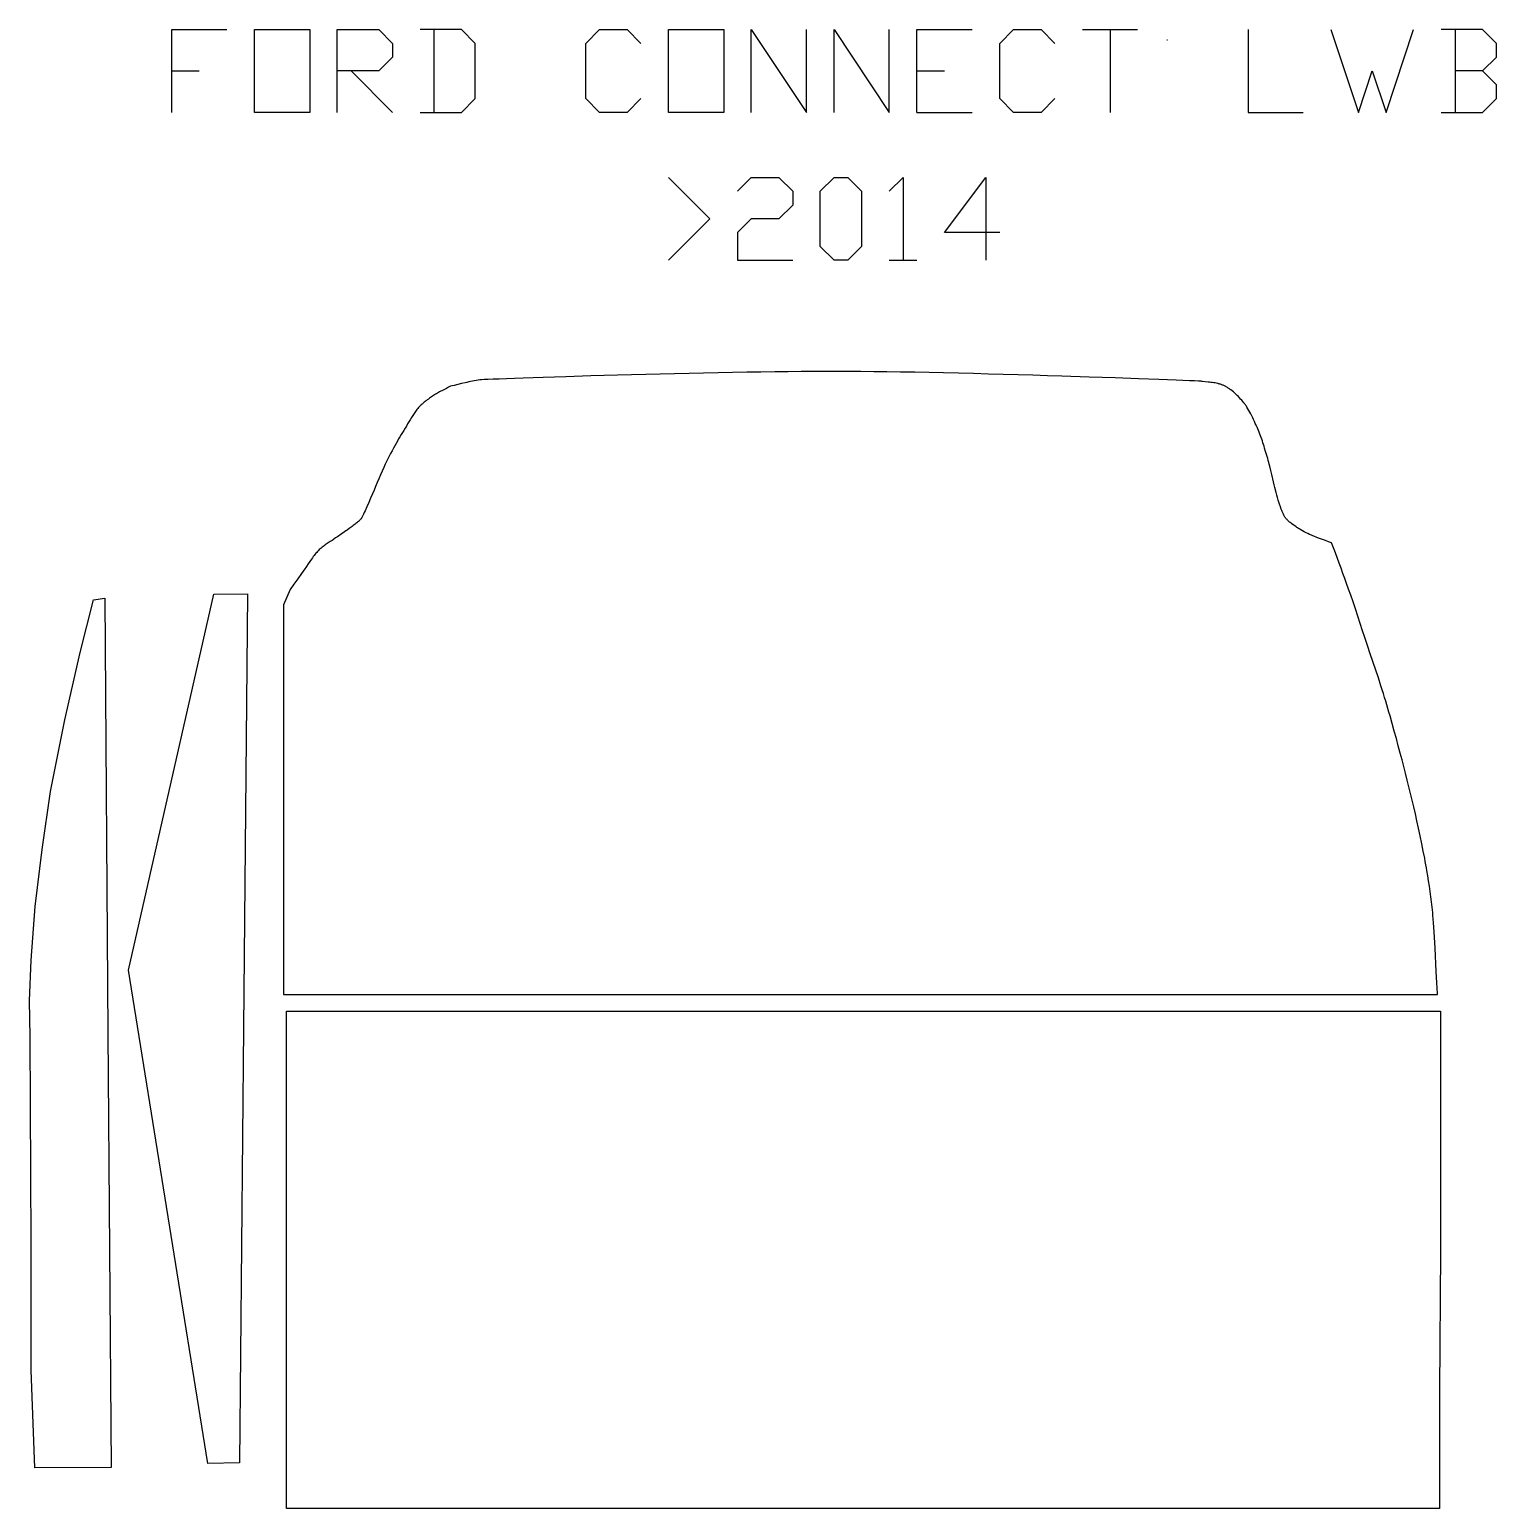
# Model space of a CAD drawing. Extents: x -311 to 1489, y 0 to 1815.
import ezdxf

# ---------------------------------------------------------------- set-up
doc = ezdxf.new("R2010")
doc.units = 0
doc.layers.add('Default Layer', color=1, linetype='CONTINUOUS')

msp = doc.modelspace()

# ---------------------------------------------------------------- linework, layer by layer
at = {"layer": 'Default Layer'}
for points in [[(-136.3, 1713.3), (-136.3, 1814.9), (-68.6, 1814.9)], [(66.9, 1713.3), (66.9, 1814.9), (117.7, 1814.9), (134.6, 1798), (134.6, 1781.1), (117.7, 1764.1), (66.9, 1764.1)], [(168.5, 1713.3), (219.3, 1713.3), (236.2, 1730.3), (236.2, 1798), (219.3, 1814.9), (168.5, 1814.9)], [(185.4, 1814.9), (185.4, 1713.3)], [(439.4, 1730.3), (422.5, 1713.3), (388.6, 1713.3), (371.7, 1730.3), (371.7, 1798), (388.6, 1814.9), (422.5, 1814.9), (439.4, 1798)], [(574.9, 1713.3), (574.9, 1814.9), (642.6, 1713.3), (642.6, 1814.9)], [(676.5, 1713.3), (676.5, 1814.9), (744.2, 1713.3), (744.2, 1814.9)], [(778.1, 1713.3), (778.1, 1814.9), (845.8, 1814.9)], [(947.4, 1730.3), (930.5, 1713.3), (896.6, 1713.3), (879.7, 1730.3), (879.7, 1798), (896.6, 1814.9), (930.5, 1814.9), (947.4, 1798)], [(981.3, 1814.9), (1049, 1814.9)], [(1015.1, 1814.9), (1015.1, 1713.3)], [(1184.5, 1814.9), (1184.5, 1713.3), (1252.2, 1713.3)], [(1286.1, 1814.9), (1319.9, 1713.3), (1336.9, 1764.1), (1353.8, 1713.3), (1387.7, 1814.9)], [(1472.3, 1764.1), (1489.3, 1781.1), (1489.3, 1798), (1472.3, 1814.9), (1421.5, 1814.9)], [(1438.5, 1814.9), (1438.5, 1713.3)], [(1085, 1802.4), (1085.3, 1802.5), (1085.5, 1802.4)], [(-136.3, 1764.1), (-102.5, 1764.1)], [(83.8, 1764.1), (134.6, 1713.3)], [(778.1, 1764.1), (811.9, 1764.1)], [(1421.5, 1713.3), (1472.3, 1713.3), (1489.3, 1730.3), (1489.3, 1747.2), (1472.3, 1764.1), (1438.5, 1764.1)], [(778.1, 1713.3), (845.8, 1713.3)], [(473.3, 1633.5), (524.1, 1582.7), (473.3, 1531.9)], [(557.9, 1616.6), (574.9, 1633.5), (608.7, 1633.5), (625.7, 1616.6), (625.7, 1599.6), (608.7, 1582.7), (574.9, 1582.7), (557.9, 1565.8), (557.9, 1531.9), (625.7, 1531.9)], [(744.2, 1616.6), (761.1, 1633.5), (761.1, 1531.9)], [(879.7, 1565.8), (811.9, 1565.8), (862.7, 1633.5), (862.7, 1531.9)], [(744.2, 1531.9), (778.1, 1531.9)]]:
    msp.add_lwpolyline(points, dxfattribs=at)
for points in [[(-34.7, 1713.3), (-34.7, 1814.9), (33, 1814.9), (33, 1713.3), (-34.7, 1713.3)], [(473.3, 1713.3), (473.3, 1814.9), (541, 1814.9), (541, 1713.3), (473.3, 1713.3)], [(676.5, 1531.9), (659.5, 1548.8), (659.5, 1616.6), (676.5, 1633.5), (693.4, 1633.5), (710.3, 1616.6), (710.3, 1548.8), (693.4, 1531.9), (676.5, 1531.9)], [(0.9, 630.8), (0.9, 630.7), (1417.1, 630.7), (1417.1, 632.1), (1416.3, 645.2), (1415.5, 659.2), (1414, 687.7), (1413.2, 701.2), (1412.8, 707.4), (1412.4, 713.3), (1412.1, 718.7), (1411.7, 723.6), (1411.4, 727.8), (1411.1, 731.4), (1410.7, 734.7), (1410.4, 737.9), (1410, 741.1), (1409.7, 744.3), (1409.3, 747.6), (1408.9, 750.8), (1408, 757.2), (1407.1, 763.6), (1406.1, 770.1), (1405.1, 776.5), (1404, 782.9), (1403.4, 786.2), (1402.8, 789.9), (1402, 793.8), (1401.3, 797.9), (1399.5, 806.6), (1397.7, 815.8), (1395.7, 825.3), (1393.7, 834.7), (1391.7, 843.9), (1389.8, 852.6), (1387.9, 860.9), (1385.9, 869.2), (1383.9, 877.4), (1381.9, 885.7), (1379.8, 894), (1377.7, 902.2), (1375.6, 910.4), (1373.5, 918.7), (1371.2, 927.1), (1368.9, 935.9), (1366.5, 944.9), (1364, 954), (1361.4, 963.3), (1358.8, 972.6), (1357.4, 977.2), (1356.1, 981.8), (1354.8, 986.4), (1353.4, 990.9), (1352, 995.4), (1350.6, 1000), (1349.1, 1004.7), (1347.6, 1009.5), (1344.4, 1019.2), (1341.2, 1029), (1334.5, 1049), (1331.2, 1058.9), (1328, 1068.7), (1325.1, 1077.2), (1322.1, 1086), (1316.2, 1103.9), (1313.3, 1112.5), (1310.5, 1120.7), (1307.9, 1128.3), (1305.5, 1135), (1303.3, 1141.3), (1301, 1147.6), (1298.6, 1153.8), (1296.3, 1160.1), (1291.6, 1172.6), (1289.2, 1178.8), (1286.9, 1185.1), (1283.4, 1186.4), (1279.7, 1187.8), (1272.2, 1190.5), (1268.7, 1191.8), (1265.4, 1193.1), (1263.9, 1193.7), (1262.5, 1194.3), (1261.2, 1194.8), (1260, 1195.4), (1257.9, 1196.4), (1255.7, 1197.5), (1253.5, 1198.6), (1251.3, 1199.8), (1249.2, 1201), (1247.2, 1202.2), (1246.2, 1202.8), (1245.3, 1203.4), (1244.3, 1204), (1243.4, 1204.6), (1241.7, 1205.9), (1239.9, 1207.2), (1238.1, 1208.5), (1237.2, 1209.2), (1236.3, 1209.9), (1235.5, 1210.6), (1234.7, 1211.3), (1233.9, 1212), (1233.1, 1212.7), (1232.3, 1213.5), (1231.6, 1214.3), (1231, 1215), (1230.4, 1215.8), (1229.8, 1216.6), (1229.2, 1217.5), (1228.7, 1218.3), (1228.3, 1219.2), (1227.8, 1220.1), (1227.4, 1220.9), (1227, 1221.9), (1226.6, 1222.8), (1226.2, 1223.7), (1225.9, 1224.6), (1225.2, 1226.5), (1223.8, 1230.3), (1223.5, 1231.3), (1223.1, 1232.4), (1222.7, 1233.6), (1222.4, 1234.9), (1221.6, 1237.6), (1220.8, 1240.6), (1219.9, 1243.7), (1219.1, 1246.9), (1217.5, 1252.9), (1216.7, 1256.1), (1215.8, 1260), (1213.6, 1269.1), (1212.4, 1274), (1211.1, 1279), (1210.5, 1281.4), (1209.9, 1283.8), (1209.3, 1286.1), (1208.6, 1288.4), (1206.1, 1297.1), (1204.8, 1301.4), (1204.2, 1303.6), (1203.5, 1305.8), (1202.8, 1307.9), (1202.1, 1310.1), (1201.4, 1312.2), (1200.6, 1314.4), (1199.8, 1316.5), (1199, 1318.6), (1198.2, 1320.7), (1197.3, 1322.8), (1195.5, 1327.1), (1194.5, 1329.4), (1193.4, 1331.7), (1192.4, 1334), (1191.3, 1336.3), (1190.2, 1338.6), (1189, 1340.9), (1187.8, 1343.2), (1186.7, 1345.4), (1185.5, 1347.6), (1184.2, 1349.6), (1183, 1351.6), (1182.4, 1352.6), (1181.8, 1353.5), (1181.2, 1354.4), (1180.6, 1355.3), (1180, 1356.1), (1179.3, 1356.9), (1178.1, 1358.4), (1176.8, 1360), (1175.4, 1361.5), (1174, 1363), (1172.6, 1364.5), (1171.1, 1366), (1169.6, 1367.5), (1168.1, 1368.9), (1166.5, 1370.2), (1164.9, 1371.5), (1163.4, 1372.7), (1162.6, 1373.3), (1161.8, 1373.9), (1161, 1374.4), (1160.2, 1375), (1159.4, 1375.5), (1158.6, 1376), (1157.8, 1376.4), (1157.1, 1376.9), (1156.3, 1377.3), (1155.5, 1377.7), (1154.7, 1378), (1154, 1378.4), (1153.2, 1378.7), (1152.4, 1379), (1151.6, 1379.3), (1150.7, 1379.6), (1149.9, 1379.9), (1149.1, 1380.1), (1148.3, 1380.3), (1147.4, 1380.5), (1145.8, 1380.9), (1144.1, 1381.3), (1142.3, 1381.5), (1140.6, 1381.8), (1138.9, 1382), (1137.2, 1382.2), (1135.4, 1382.4), (1132, 1382.8), (1128.5, 1383.1), (1127.9, 1383.2), (1126.8, 1383.3), (1123.6, 1383.5), (1118.8, 1383.7), (1112.6, 1384), (1096.3, 1384.6), (1075.2, 1385.5), (1050, 1386.4), (1021.3, 1387.4), (989.7, 1388.5), (955.9, 1389.6), (938.4, 1390.1), (920.5, 1390.7), (902.4, 1391.2), (884.1, 1391.7), (865.8, 1392.2), (847.4, 1392.7), (829.1, 1393.1), (810.9, 1393.6), (793, 1394), (775.4, 1394.3), (758.2, 1394.6), (741.4, 1394.9), (725.2, 1395.1), (709.5, 1395.3), (694.6, 1395.4), (680.5, 1395.4), (666.4, 1395.4), (651.6, 1395.4), (636.2, 1395.3), (620.2, 1395.1), (603.7, 1394.9), (586.8, 1394.7), (569.5, 1394.4), (552, 1394.1), (534.3, 1393.8), (516.4, 1393.4), (498.5, 1393), (480.7, 1392.6), (462.9, 1392.2), (445.3, 1391.7), (428, 1391.3), (410.9, 1390.8), (394.3, 1390.3), (378.1, 1389.9), (347.5, 1388.9), (319.6, 1388), (295, 1387.2), (284.2, 1386.8), (274.4, 1386.4), (265.7, 1386.1), (258.2, 1385.8), (252, 1385.5), (247.2, 1385.3), (243.8, 1385.1), (242.6, 1385), (241.9, 1384.9), (239.6, 1384.6), (237.3, 1384.3), (235, 1383.9), (232.8, 1383.5), (230.5, 1383), (228.2, 1382.5), (226, 1382), (223.7, 1381.5), (219.2, 1380.4), (214.7, 1379.3), (210.2, 1378.2), (208, 1377.7), (205.7, 1377.2), (203.3, 1375.9), (200.8, 1374.6), (198.3, 1373.4), (195.8, 1372.1), (193.3, 1370.8), (192.1, 1370.2), (190.9, 1369.5), (189.7, 1368.8), (188.5, 1368.1), (187.3, 1367.4), (186.1, 1366.6), (183.7, 1365), (181.2, 1363.3), (179.9, 1362.4), (178.6, 1361.5), (177.3, 1360.5), (176, 1359.5), (174.7, 1358.5), (173.5, 1357.5), (172.2, 1356.4), (171, 1355.4), (169.8, 1354.3), (168.6, 1353.2), (167.5, 1352.1), (166.5, 1351), (165.5, 1349.9), (164.5, 1348.7), (163.6, 1347.5), (162.7, 1346.3), (161.9, 1345.1), (161, 1343.8), (160.2, 1342.6), (159.4, 1341.3), (157.8, 1338.7), (156.3, 1336.1), (154.8, 1333.4), (154, 1332.2), (153.2, 1330.9), (151.6, 1328.3), (150, 1325.7), (148.4, 1323.1), (146.8, 1320.5), (145.2, 1317.8), (143.7, 1315.2), (142.1, 1312.5), (140.6, 1309.9), (139.1, 1307.1), (137.4, 1304.2), (135.7, 1301.1), (134, 1297.9), (132.3, 1294.6), (130.5, 1291.4), (128.9, 1288.1), (127.3, 1284.9), (126.5, 1283.2), (125.6, 1281.4), (123.8, 1277.5), (121.9, 1273.1), (119.9, 1268.6), (117.9, 1263.8), (115.8, 1259.1), (113.9, 1254.3), (112, 1249.8), (110, 1245), (107.8, 1239.8), (105.4, 1234.4), (103.1, 1229.1), (100.9, 1224.2), (99.9, 1222.1), (98.9, 1220.1), (98.1, 1218.4), (97.4, 1216.9), (96.8, 1215.8), (96.6, 1215.4), (96.3, 1215.1), (96, 1214.6), (95.6, 1214), (95.1, 1213.5), (94.7, 1213), (94.2, 1212.6), (93.7, 1212.1), (93.2, 1211.7), (92.7, 1211.2), (91.7, 1210.4), (90.7, 1209.6), (89.6, 1208.7), (88.6, 1207.9), (87.5, 1207), (86.4, 1206.2), (85.2, 1205.3), (84, 1204.4), (81.4, 1202.5), (78.9, 1200.8), (77.5, 1199.8), (75.8, 1198.6), (71.6, 1195.7), (67, 1192.6), (64.7, 1191.1), (62.6, 1189.6), (61.6, 1188.9), (60.5, 1188.1), (58.2, 1186.6), (55.7, 1185), (53.2, 1183.3), (52, 1182.4), (50.7, 1181.5), (49.5, 1180.6), (48.3, 1179.6), (47.1, 1178.7), (45.9, 1177.7), (44.8, 1176.7), (43.7, 1175.7), (42.7, 1174.6), (41.6, 1173.4), (40.6, 1172.2), (39.5, 1170.9), (38.5, 1169.6), (37.4, 1168.2), (36.4, 1166.7), (35.3, 1165.2), (33.2, 1162.2), (31.2, 1159.2), (29.1, 1156.2), (28.1, 1154.7), (27, 1153.3), (24.9, 1150.3), (22.8, 1147.3), (18.3, 1140.8), (13.7, 1134.2), (9.1, 1127.7), (0.9, 1109), (0.9, 630.8)], [(-218.5, 1117), (-214.6, 583.7), (-210.6, 50.3), (-304.2, 49.8), (-309, 169.6), (-309, 326.4), (-310, 579.1), (-310.7, 623.1), (-308.6, 672.9), (-303.8, 738.8), (-295.3, 808.6), (-285, 879.7), (-267.5, 967.9), (-248.6, 1050.3), (-232.3, 1115), (-218.5, 1117)], [(-43.4, 1122.6), (-48.3, 589.3), (-53.2, 56), (-92, 55.1), (-140.7, 357.9), (-189.4, 660.7), (-84.6, 1121.9), (-43.4, 1122.6)], [(4.6, 610.4), (1420.7, 610.4), (1420.7, 315.1), (1419.3, 144.7), (1419.3, 0.1), (947.7, 0.1), (476.2, 0.1), (4.6, 0.1), (4.6, 305.3), (4.6, 610.4)]]:
    msp.add_lwpolyline(points, close=True, dxfattribs=at)

doc.saveas('drawing.dxf')
